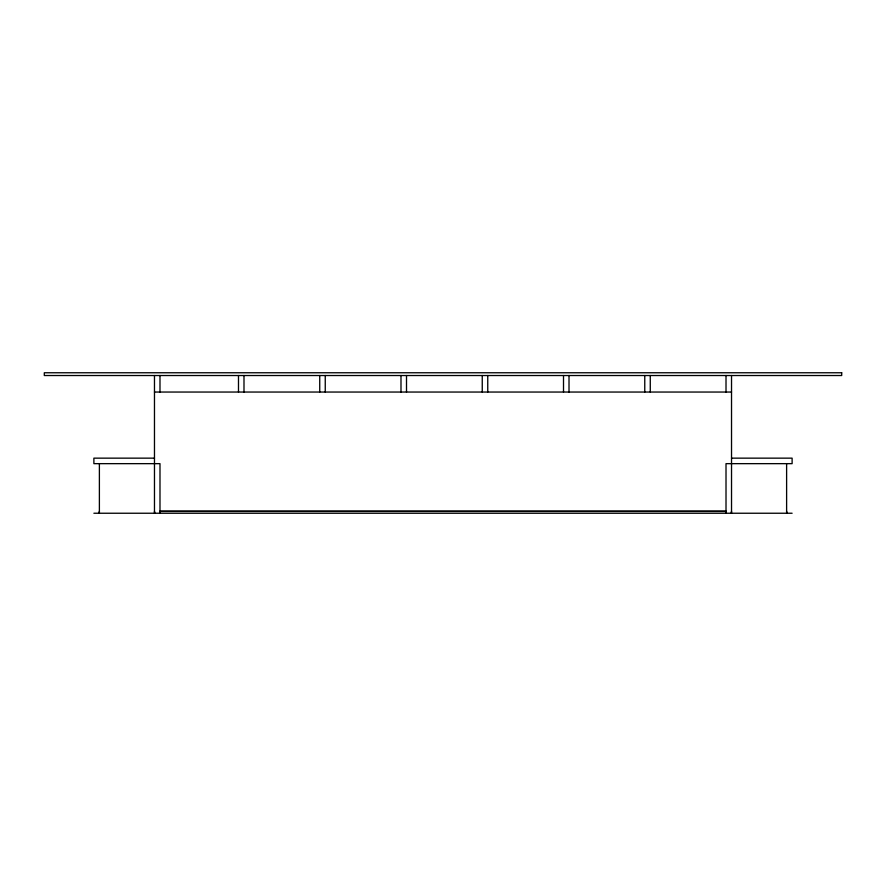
<?xml version="1.0" encoding="UTF-8"?>
<svg xmlns="http://www.w3.org/2000/svg" width="886" height="886" viewBox="0 0 886 886"><rect width="100%" height="100%" fill="white"/><g stroke="black" fill="none" stroke-linecap="round" stroke-linejoin="round"><path stroke-width="1.33" d="M154.474 392.044L731.526 392.044M154.474 458.151L93.883 458.151L93.883 463.655L159.989 463.655L159.989 513.238M731.526 458.151L792.117 458.151L792.117 463.655L726.011 463.655L726.011 513.238M99.387 511.167L99.154 513.238M154.474 511.167L154.707 513.238M160.012 511.167L725.988 511.167M731.526 511.167L731.293 513.238M786.613 511.167L786.846 513.238M160.012 511.399L725.988 511.399M93.883 513.238L792.117 513.238M786.613 463.655L786.613 513.238M731.526 375.52L731.526 513.238M726.011 375.52L726.011 392.044M650.269 375.52L650.269 392.044M644.764 375.52L644.764 392.044M569.011 375.52L569.011 392.044M563.507 375.52L563.507 392.044M487.754 375.52L487.754 392.044M482.25 375.52L482.25 392.044M406.508 375.52L406.508 392.044M400.993 375.52L400.993 392.044M325.251 375.52L325.251 392.044M319.735 375.52L319.735 392.044M243.993 375.52L243.993 392.044M238.489 375.52L238.489 392.044M159.989 375.52L159.989 392.044M154.474 375.52L154.474 513.238M99.387 463.655L99.387 513.238M841.7 372.762L44.3 372.762L44.3 375.52L841.7 375.52L841.7 372.762"/></g></svg>
